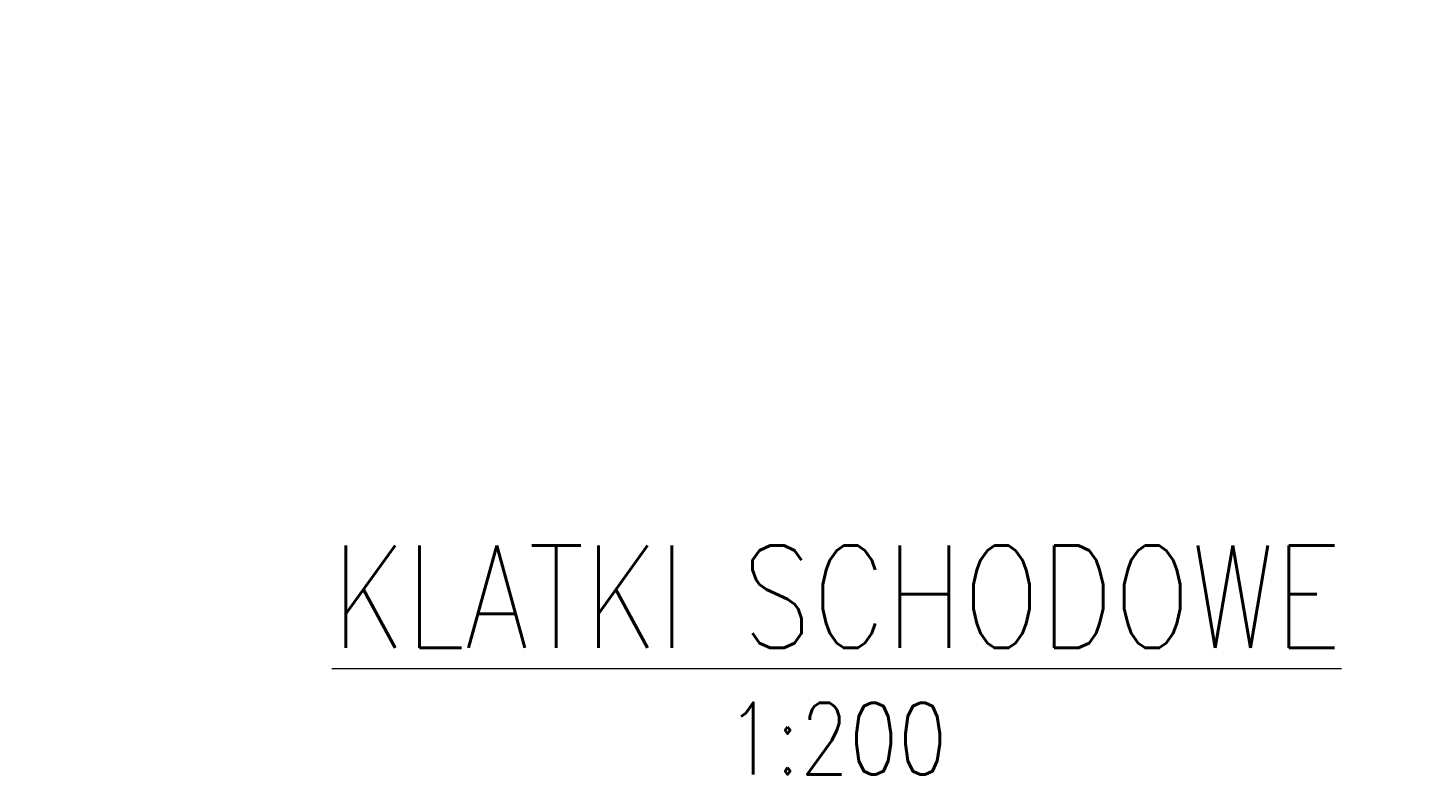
# Model space of a CAD drawing. Extents: x 6529560 to 6558080, y 5579316 to 5588131.
# Drawn here: x 6543839.44 to 6543856.29, y 5579536.54 to 5579545.66 of the extents above; entities that cross this region are included whole.
import ezdxf
from ezdxf.enums import TextEntityAlignment as Align

# ---------------------------------------------------------------- set-up
doc = ezdxf.new("R2010")
doc.units = 0
doc.header["$MEASUREMENT"] = 0
doc.layers.get('0').update_dxf_attribs({"color": 2, "linetype": 'CONTINUOUS', "lineweight": 5})
doc.styles.add('ROMANS', font='romans.shx', dxfattribs={"width": 0.8})
doc.dimstyles.new('D-GB-50', dxfattribs={"dimscale": 50, "dimtxt": 2.5, "dimasz": 2.5, "dimexe": 1, "dimexo": 2, "dimtad": 1, "dimdec": 0, "dimtxsty": 'ROMANS', "dimblk": 'OBLIQUE', "dimcen": 2.5, "dimdle": 1, "dimclrd": 256, "dimclre": 256, "dimclrt": 2, "dimadec": 0, "dimazin": 0, "dimtfac": 1, "dimtdec": 0, "dimtix": 1, "dimtmove": 2, "dimatfit": 3, "dimfxl": 1, "dimarcsym": 0})

# ---------------------------------------------------------------- blocks, each defined once
blk = doc.blocks.new('_OBLIQUE')
at = {"color": 0, "linetype": 'ByBlock', "lineweight": -2}
blk.add_line((-0.5, -0.5), (0.5, 0.5), dxfattribs=at)
blk = doc.blocks.new('naglowekpolski')
at = {"color": 0, "linetype": 'Continuous', "style": 'ROMANS', "width": 0.8}
blk.add_attdef('NAGLOWEK', text='', height=1000, dxfattribs=at).set_placement((0, 0), align=Align.MIDDLE)
at = {"style": 'ROMANS', "width": 0.8}
blk.add_attdef('SKALA', text='', height=700, dxfattribs=at).set_placement((0, -1737), align=Align.CENTER)

msp = doc.modelspace()

# ---------------------------------------------------------------- block references
at = {"color": 4, "xscale": 0.0012500000007852, "yscale": 0.0012500000007852, "zscale": 0.0012500000007852}
msp.add_blockref('naglowekpolski', (6543849.3354, 5579538.7085, -6.5181), dxfattribs=at).add_auto_attribs({'NAGLOWEK': '%%UKLATKI SCHODOWE', 'SKALA': '1:200'})

# ---------------------------------------------------------------- leaders
at = {"color": 1}
for points in [[(6543807.9328, 5579535.0595, -14.4258), (6543808.7702, 5579536.5599, -14.4258), (6543816.3451, 5579536.5599, -14.4258)], [(6543788.8584, 5579497.6965, -27.825), (6543789.6957, 5579499.1969, -27.825), (6543797.2706, 5579499.1969, -27.825)]]:
    msp.add_leader(points, dimstyle='D-GB-50', override={"dimclrd": 0}, dxfattribs=at)

doc.saveas('drawing.dxf')
